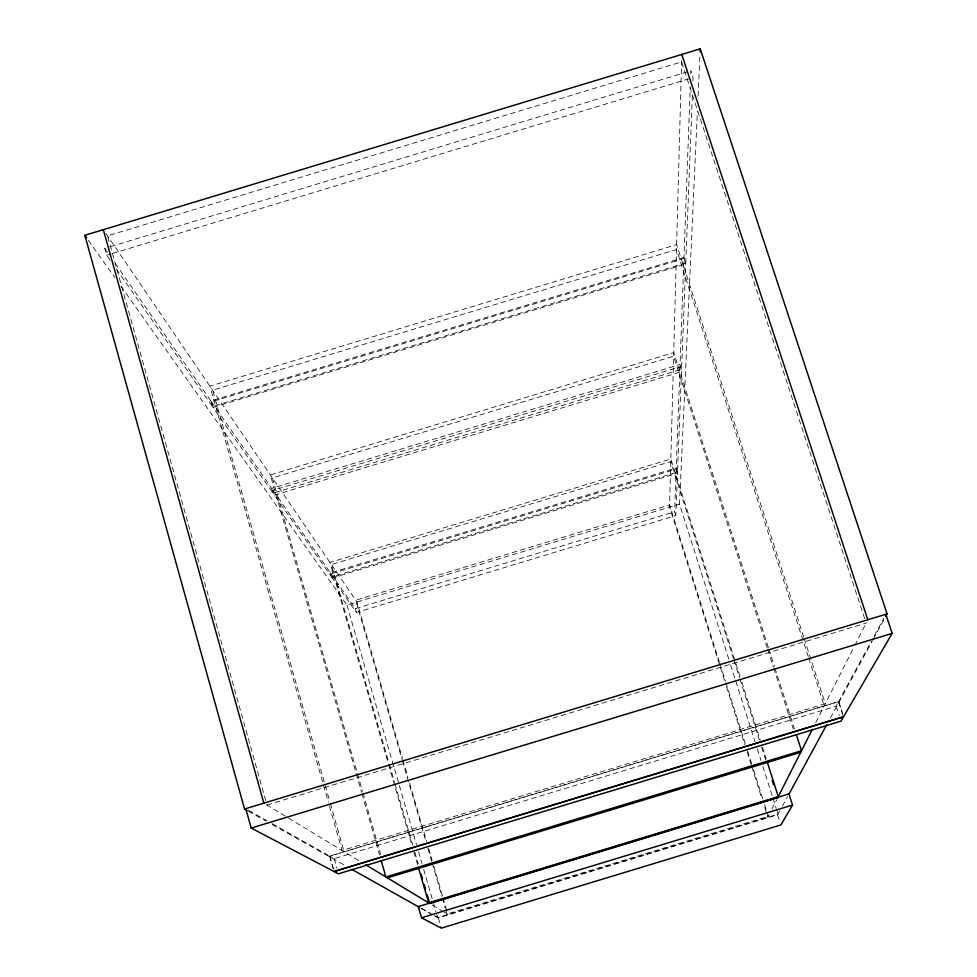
<?xml version="1.0" encoding="UTF-8"?>
<svg xmlns="http://www.w3.org/2000/svg" width="977" height="977" viewBox="0 0 977 977"><rect width="100%" height="100%" fill="white"/><g stroke="black" fill="none" stroke-linecap="round" stroke-linejoin="round"><path stroke-width="0.73" stroke-dasharray="4.88 3.66" d="M681.616 60.537L669.55 507.136L724.665 681.042M675.815 515.563L674.618 511.753L676.182 469.131L331.105 573.841L332.302 577.969L356.422 612.494L675.815 515.563L677.488 473.234L676.182 469.131M677.537 472.099L676.231 467.995L679.943 366.863L273.01 490.295L274.403 495.144L331.655 577.053L677.537 472.099L681.494 371.651L679.943 366.863M681.58 369.294L680.041 364.482L683.937 258.526L211.459 401.779L213.047 407.372L273.047 493.214L681.58 369.294L685.732 264.046L683.937 258.526M116.324 268.98L212.449 406.505L685.769 262.996L683.973 257.464L690.238 87.515M690.739 73.861L690.849 70.82L693.072 77.574L692.888 82.129M685.769 262.996L692.473 92.766M728.781 659.145L679.528 504.108L697.383 111.28M698.079 96.051L699.886 56.458M769.192 814.574L767.824 817.273L763.696 804.23M771.94 809.164L776.727 799.687M815.758 722.565L854.106 646.798M854.79 645.455L866.428 622.447M838.547 701.694L329.835 856.231L334.146 858.649L836.129 706.163L838.547 701.694L843.481 716.886M271.997 823.574L329.615 856.096L838.681 701.462L871.362 641.193M874.268 635.832L883.709 618.429M434.57 915.742L438.331 917.855L777.643 814.745L779.768 810.849M782.394 806.159L787.486 796.817M830.365 718.046L872.522 640.594M873.243 639.263L884.881 617.904M211.459 401.779L271.655 488.353L680.041 364.482M274.403 495.144L681.494 371.651M273.01 490.295L330.458 572.913L676.231 467.995M332.302 577.969L677.488 473.234M121.026 286.334L346.933 605.044L679.528 504.108M331.105 573.841L355.31 608.659L674.618 511.753M266.953 805.024L866.111 623.07M435.034 916.108L437.684 917.598L778.034 814.171L776.654 809.835M110.206 260.236L106.713 255.229L104.795 248.39L109.168 247.059M110.633 246.619L687.93 71.7M106.713 255.229L111.085 253.91M112.55 253.47L690.153 78.453M115.225 263.387L210.849 400.912L683.973 257.464M213.047 407.372L685.732 264.046M248.524 811.24L265.72 820.912M272.339 824.625L345.089 865.537M421.808 908.671L429.746 913.141M420.782 907.975L433.312 915.034M248.427 810.263L266.758 820.619M266.465 804.73L287.348 817.37M288.655 818.152L359.133 860.798M432.237 905.02L442.679 911.333M443.985 912.127L447.893 914.496L443.216 898.437M88.37 240.269L114.846 277.615M104.795 248.39L107.409 252.139M105.882 233.466L356.923 602.015L402.402 758.262M864.682 618.722L681.58 61.917L107.507 235.848L265.72 800.627M838.681 701.462L842.724 713.894M836.129 706.163L839.231 715.701M803.729 637.102L676.646 244.653L209.896 386.171L328.333 802.154M804.193 638.555L825.296 703.721L342.097 850.491L328.76 803.619M808.272 656.593L676.511 249.538L212.632 390.177L329.896 801.885M808.748 658.046L824.222 705.846M768.398 647.556L673.727 352.587L270.36 474.932L361.539 792.2M768.862 649.009L774.456 666.448M774.92 667.902L794.509 728.94M767.189 647.849L673.629 356.226L272.4 477.924L357.057 772.404M767.653 649.302L773.247 666.717M773.711 668.158L793.263 729.098M740.004 676.353L670.857 458.97L329.945 562.41L387.991 762.597M741.848 682.141L760.289 740.114M762.597 747.356L766.286 758.958M733.458 658.645L670.784 461.571L331.398 564.559L389.029 763.245M733.922 660.098L739.455 677.488M739.919 678.93L759.276 739.797M761.584 747.039L765.724 760.082M730.625 664.934L755.013 741.726M757.322 748.98L760.998 760.57M762.842 766.359L772.514 796.792M772.966 798.233L776.19 808.382M777.643 814.745L780.073 822.402M719.426 662.088L669.611 504.926L355.677 600.196L401.987 759.276M719.878 663.542L725.423 681.006M725.874 682.459L745.243 743.57M747.552 750.849L751.704 763.941M753.548 769.766L762.768 798.868M764.612 804.694L766.457 810.507M766.921 811.972L768.313 816.332L447.014 913.959L445.744 909.587M726.497 686.843L744.865 744.816M747.161 752.058L751.301 765.101M751.753 766.554L761.852 798.441M402.829 759.715L407.934 777.24M409.632 783.078L426.644 841.49M428.769 848.793L432.164 860.468M433.861 866.306L442.789 896.971M402.414 760.729L425.777 840.989M427.902 848.292L431.724 861.421M432.152 862.886L441.922 896.446M442.337 897.912L445.317 908.121M355.31 608.659L356.422 612.494M438.331 917.855L441.323 928.15M346.933 605.044L416.483 844.58M418.596 851.883L421.991 863.558M423.688 869.408L435.986 911.761M436.414 913.214L437.684 917.598M389.457 764.71L394.537 782.235M394.964 783.701L412.758 845.056M414.883 852.359L418.266 864.047M388.419 764.051L411.72 844.421M413.833 851.724L417.655 864.877M330.458 572.913L331.655 577.053M357.472 773.869L362.528 791.443M362.955 792.909L380.639 854.448M361.954 793.654L379.601 855.058M271.655 488.353L273.047 493.214M330.324 803.35L344.087 851.7M210.849 400.912L212.449 406.505M334.146 858.649L336.882 868.309M329.835 856.231L334.195 871.594M329.615 856.096L333.181 868.675"/><path stroke-width="1.47" d="M700.094 51.891L700.228 48.85L84.84 235.286L244.555 809.005L247.205 810.495M777.411 798.331L812.339 729.331M788.94 794.154L826.725 724.714M885.602 616.56L887.055 613.898L700.228 48.85M885.883 614.411L892.16 633.389L843.615 716.654L333.975 871.472L251.187 828.069L245.813 808.785M792.518 805.072L780.879 824.954L441.323 928.15L421.514 917.806L418.266 906.571L788.964 793.935L792.518 805.072L421.514 917.806M244.555 809.005L887.055 613.898M251.187 828.069L892.16 633.389M387.38 877.883L800.7 752.314M431.162 903.053L777.704 797.757M351.708 869.261L419.157 907.193M365.667 864.743L429.709 903.493M84.84 235.286L86.611 237.777M681.775 54.443L867.796 619.748M796.377 734.741L801.506 750.727L385.903 876.992L381.286 860.908M767.214 761.852L778.278 796.634L428.671 902.87L418.498 867.796M772.172 780.367L773.564 784.714M421.234 874.281L422.504 878.665M424.201 884.503L425.471 888.887M427.169 894.724L429.282 902.04M103.318 229.693L263.851 803.155M843.481 716.886L840.989 721.16L338.445 873.817L334.195 871.594L843.481 716.886"/></g></svg>
